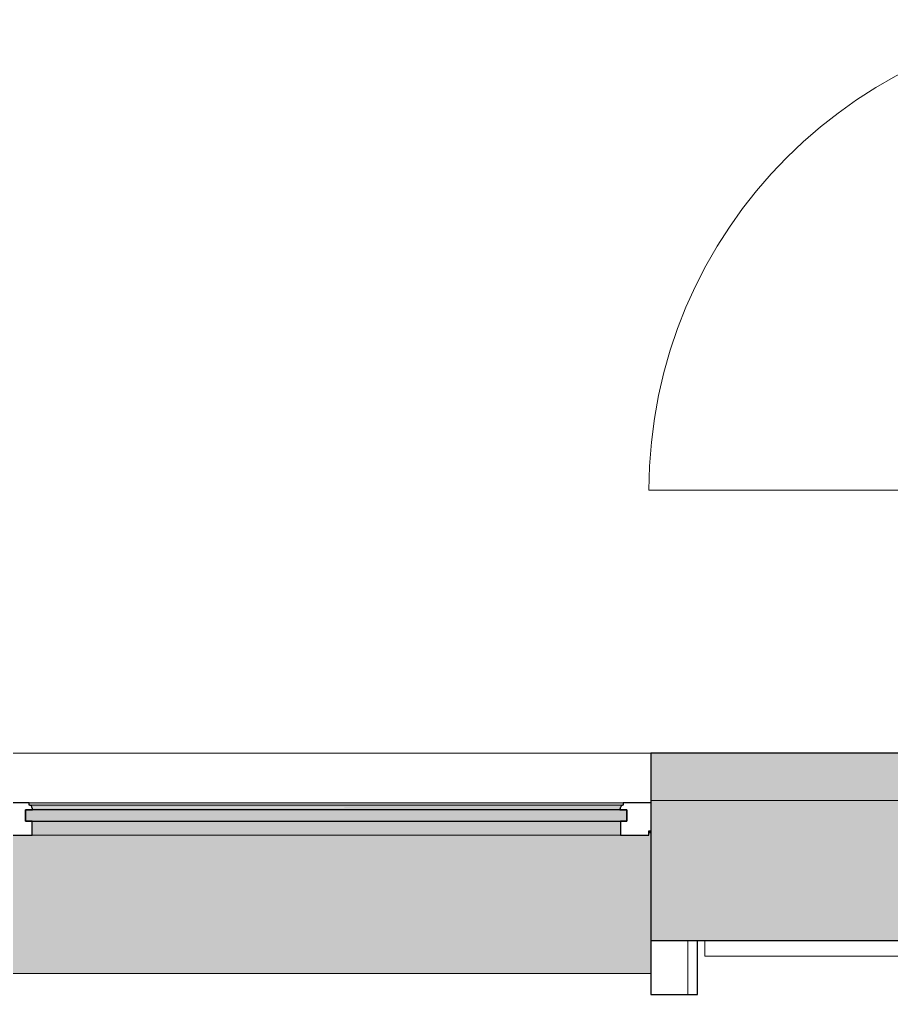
# Model space of a CAD drawing. Header units: millimetres. Extents: x 155927 to 317870, y -36033 to 97293.
# Drawn here: x 186339 to 188209, y 8852 to 10943 of the extents above; entities that cross this region are included whole.
import ezdxf

# ---------------------------------------------------------------- set-up
doc = ezdxf.new("R2010")
doc.units = ezdxf.units.MM
doc.header["$MEASUREMENT"] = 0
for name, color, linetype, lineweight in [('A-DOOR', 4, 'CONTINUOUS', 9), ('A-GLAZ', 7, 'CONTINUOUS', 9), ('A-GLAZ-CURT', 7, 'CONTINUOUS', 9), ('A-WALL', 7, 'CONTINUOUS', 9), ('A-WALL-PATT', 7, 'CONTINUOUS', 9), ('I-WALL', 7, 'CONTINUOUS', 9)]:
    doc.layers.add(name, color=color, linetype=linetype, lineweight=lineweight)

msp = doc.modelspace()

# ---------------------------------------------------------------- hatches: boundary and pattern name
at = {"layer": 'A-GLAZ'}
h = msp.add_hatch(color=256, dxfattribs=at)
h.paths.add_polyline_path([(186364.4, 9255.8), (186361.6, 9257.5), (186362.9, 9256.4), (186364, 9255.9)], flags=0)
h.paths.add_polyline_path([(184972.4, 9255.8), (184969.6, 9257.5), (184970.9, 9256.4), (184972, 9255.9)], flags=0)
for points in [[(187641.6, 9223.6), (187641.6, 9247.5), (186352.1, 9247.5), (186352.1, 9223.6), (186546.8, 9223.6)], [(187630.8, 9257.5), (187633.6, 9257.5), (187633.6, 9262.5), (186360, 9262.5), (186360, 9257.5), (187629.8, 9257.5)], [(187627.8, 9252.6), (187629.6, 9256.2), (187629.8, 9257.5), (186362.9, 9257), (186365.6, 9253.9), (186366.3, 9252.6), (187627.4, 9252.6)], [(187626.4, 9248.6), (187627.6, 9252.6), (186366, 9251.5), (186367.3, 9248.6), (186546.8, 9248.6)], [(187626.4, 9247.5), (187626.4, 9248.6), (186546.8, 9247.5)], [(187627.6, 9193.6), (187627.6, 9223.6), (186366, 9223.6), (186366, 9193.6), (186546.8, 9193.6)], [(187692.8, 8896.6), (187692.8, 9198.3), (187688.5, 9198.3), (187688.5, 9193.6), (186305.2, 9193.6), (186305.2, 9198.3), (186296.5, 9198.3), (186296.5, 9193.6), (184913.2, 9193.6), (184913.2, 9198.3), (184908.8, 9198.3), (184908.8, 8896.6), (186546.8, 8896.6)]]:
    msp.add_hatch(color=256, dxfattribs=at).paths.add_polyline_path(points, flags=0)
h = msp.add_hatch(color=256, dxfattribs=at)
h.paths.add_polyline_path([(187692.8, 9198.3), (187692.8, 9200.4), (187688.5, 9200.4), (187688.5, 9198.3)], flags=0)
h.paths.add_polyline_path([(186296.5, 9198.3), (186305.2, 9198.7), (186305.2, 9200.4), (186296.5, 9200.4), (186296.5, 9198.7)], flags=0)
h.paths.add_polyline_path([(184908.8, 9198.3), (184913.2, 9198.3), (184913.2, 9200.4), (184908.8, 9200.4)], flags=0)
at = {"layer": 'A-WALL-PATT'}
h = msp.add_hatch(color=256, dxfattribs=at)
h.paths.add_polyline_path([(190558.8, 9267.6), (190558.8, 9369.6), (187692.8, 9369.6), (187692.8, 9267.6), (188952.5, 9267.6)], flags=0)
h.paths.add_polyline_path([(184742.4, 9267.6), (184908.8, 9267.6), (184908.8, 9369.6), (180567.8, 9369.6), (180567.8, 9267.6), (184141, 9267.6)], flags=0)
h = msp.add_hatch(color=256, dxfattribs=at)
h.paths.add_polyline_path([(190558.8, 8967.6), (190558.8, 9267.6), (187692.8, 9267.6), (187692.8, 8967.6), (188952.5, 8967.6)], flags=0)
h.paths.add_polyline_path([(184742.4, 8967.6), (184908.8, 8967.6), (184908.8, 9267.6), (180567.8, 9267.6), (180567.8, 8967.6), (184141, 8967.6)], flags=0)
h.paths.add_polyline_path([(174033.8, 8967.6), (174033.8, 9267.6), (172417.8, 9267.6), (172417.8, 8967.6), (173916.4, 8967.6)], flags=0)
h.paths.add_polyline_path([(162489, 8967.6), (162683.8, 8967.6), (162683.8, 9267.6), (161617.8, 9267.6), (161617.8, 8967.6)], flags=0)
h.paths.add_polyline_path([(159983.8, 8967.6), (159983.8, 9267.6), (158817.8, 9267.6), (158817.8, 8967.6), (159481.8, 8967.6)], flags=0)
h.paths.add_polyline_path([(157076, 8967.6), (157533.8, 8967.6), (157533.8, 9267.6), (156460.8, 9267.6), (156460.8, 8967.6), (156474.5, 8967.6)], flags=0)

# ---------------------------------------------------------------- linework, layer by layer
at = {"layer": 'A-DOOR'}
msp.add_line((188698.8, 9933.4), (187688.8, 9933.4), dxfattribs=at)
msp.add_arc((188698.8, 9933.4), 1010, 90, 180, dxfattribs=at)
at = {"layer": 'A-GLAZ', "lineweight": 30}
for p, q in [((186360, 9262.5), (186300.8, 9262.5)), ((186352.1, 9247.5), (186352.1, 9223.6)), ((187641.6, 9247.5), (186352.1, 9247.5)), ((186352.1, 9223.6), (186352.1, 9247.5)), ((186352.1, 9247.5), (186367.3, 9247.5)), ((186360, 9257.5), (186360, 9262.5)), ((186361.6, 9257.5), (186360, 9257.5)), ((186367.3, 9247.5), (186367.3, 9248.6)), ((187626.4, 9248.6), (187626.4, 9247.5)), ((187626.4, 9247.5), (187641.6, 9247.5)), ((187633.6, 9257.5), (187632.1, 9257.5)), ((187633.6, 9262.5), (187633.6, 9257.5)), ((187692.8, 9262.5), (187633.6, 9262.5)), ((187641.6, 9223.6), (187641.6, 9247.5)), ((187641.6, 9247.5), (187641.6, 9223.6)), ((186352.1, 9223.6), (187641.6, 9223.6)), ((186366, 9223.6), (186352.1, 9223.6)), ((186366, 9193.6), (186366, 9223.6)), ((187641.6, 9223.6), (187627.6, 9223.6)), ((187627.6, 9223.6), (187627.6, 9193.6)), ((186305.2, 9193.6), (186366, 9193.6)), ((187627.6, 9193.6), (187688.5, 9193.6)), ((187688.5, 9193.6), (187688.5, 9202.6)), ((187688.5, 9202.6), (187692.8, 9202.6)), ((187692.8, 8967.6), (187692.8, 8851.6)), ((187792.8, 8851.6), (187792.8, 8967.6)), ((187692.8, 8851.6), (187792.8, 8851.6))]:
    msp.add_line(p, q, dxfattribs=at)
at = {"layer": 'A-GLAZ'}
for p, q in [((187633.6, 9262.5), (186360, 9262.5)), ((186360, 9257.5), (186361.6, 9257.5)), ((186361.6, 9257.5), (187632.1, 9257.5)), ((186367.3, 9248.6), (187626.4, 9248.6)), ((187632.1, 9257.5), (187633.6, 9257.5)), ((186366, 9193.6), (187627.6, 9193.6)), ((187688.5, 9200.4), (187692.8, 9200.4)), ((187688.5, 9198.3), (187692.8, 9198.3)), ((184908.8, 8896.6), (187692.8, 8896.6))]:
    msp.add_line(p, q, dxfattribs=at)
at = {"layer": 'A-GLAZ', "linetype": 'Continuous'}
msp.add_line((187771.8, 8851.6), (187771.8, 8967.6), dxfattribs=at)
at = {"layer": 'A-GLAZ', "lineweight": 30}
for centre, radius, start, end in [((186360.5, 9252.2), 5.36, 3.4261, 78.0476), ((186373.2, 9253), 7.4, 183.4261, 216.5739), ((187620.5, 9253), 7.4, 323.4261, 356.5739), ((187633.2, 9252.2), 5.36, 101.9524, 176.5739)]:
    msp.add_arc(centre, radius, start, end, dxfattribs=at)
at = {"layer": 'A-GLAZ'}
for points, knots in [([(186364, 9256.2), (186363.9, 9256.4), (186363.5, 9256.7), (186362.7, 9257.2), (186362, 9257.4), (186361.6, 9257.5)], [-0.4, -0.4, -0.4, -0.4, -0.3, -0.2, 0, 0, 0, 0]), ([(186365.8, 9252.6), (186365.8, 9253), (186365.7, 9253.7), (186365.3, 9254.6), (186365.1, 9255), (186365, 9255.2)], [-1, -1, -1, -1, -0.8, -0.7, -0.6, -0.6, -0.6, -0.6]), ([(187628.7, 9255.2), (187628.6, 9255), (187628.4, 9254.6), (187628, 9253.7), (187627.9, 9253), (187627.8, 9252.6)], [0.6, 0.6, 0.6, 0.6, 0.7, 0.8, 1, 1, 1, 1]), ([(187632.1, 9257.5), (187631.6, 9257.4), (187631, 9257.2), (187630.2, 9256.7), (187629.8, 9256.4), (187629.6, 9256.2)], [0, 0, 0, 0, 0.2, 0.3, 0.4, 0.4, 0.4, 0.4])]:
    msp.add_open_spline(points, degree=3, knots=knots, dxfattribs=at)
for points in [[(186367.3, 9248.6), (186367, 9249), (186366.7, 9249.4), (186366.5, 9249.8)], [(187627.1, 9249.8), (187626.9, 9249.4), (187626.7, 9249), (187626.4, 9248.6)]]:
    msp.add_open_spline(points, degree=3, dxfattribs=at)
at = {"layer": 'A-GLAZ-CURT', "lineweight": 20}
for p, q in [((188542.8, 8967.6), (187808.8, 8967.6)), ((187808.8, 8967.6), (187808.8, 8933.6)), ((187808.8, 8933.6), (188542.8, 8933.6))]:
    msp.add_line(p, q, dxfattribs=at)
at = {"layer": 'A-WALL'}
msp.add_line((190558.8, 9267.6), (187692.8, 9267.6), dxfattribs=at)
at = {"layer": 'A-WALL', "lineweight": 30}
for p, q in [((187692.8, 9267.6), (187692.8, 8967.6)), ((187692.8, 8967.6), (190558.8, 8967.6))]:
    msp.add_line(p, q, dxfattribs=at)
at = {"layer": 'I-WALL'}
for p, q in [((184908.8, 9369.6), (187692.8, 9369.6)), ((187692.8, 9267.6), (190558.8, 9267.6))]:
    msp.add_line(p, q, dxfattribs=at)
at = {"layer": 'I-WALL', "lineweight": 30}
for p, q in [((190558.8, 9369.6), (187692.8, 9369.6)), ((187692.8, 9369.6), (187692.8, 9267.6))]:
    msp.add_line(p, q, dxfattribs=at)

doc.saveas('drawing.dxf')
